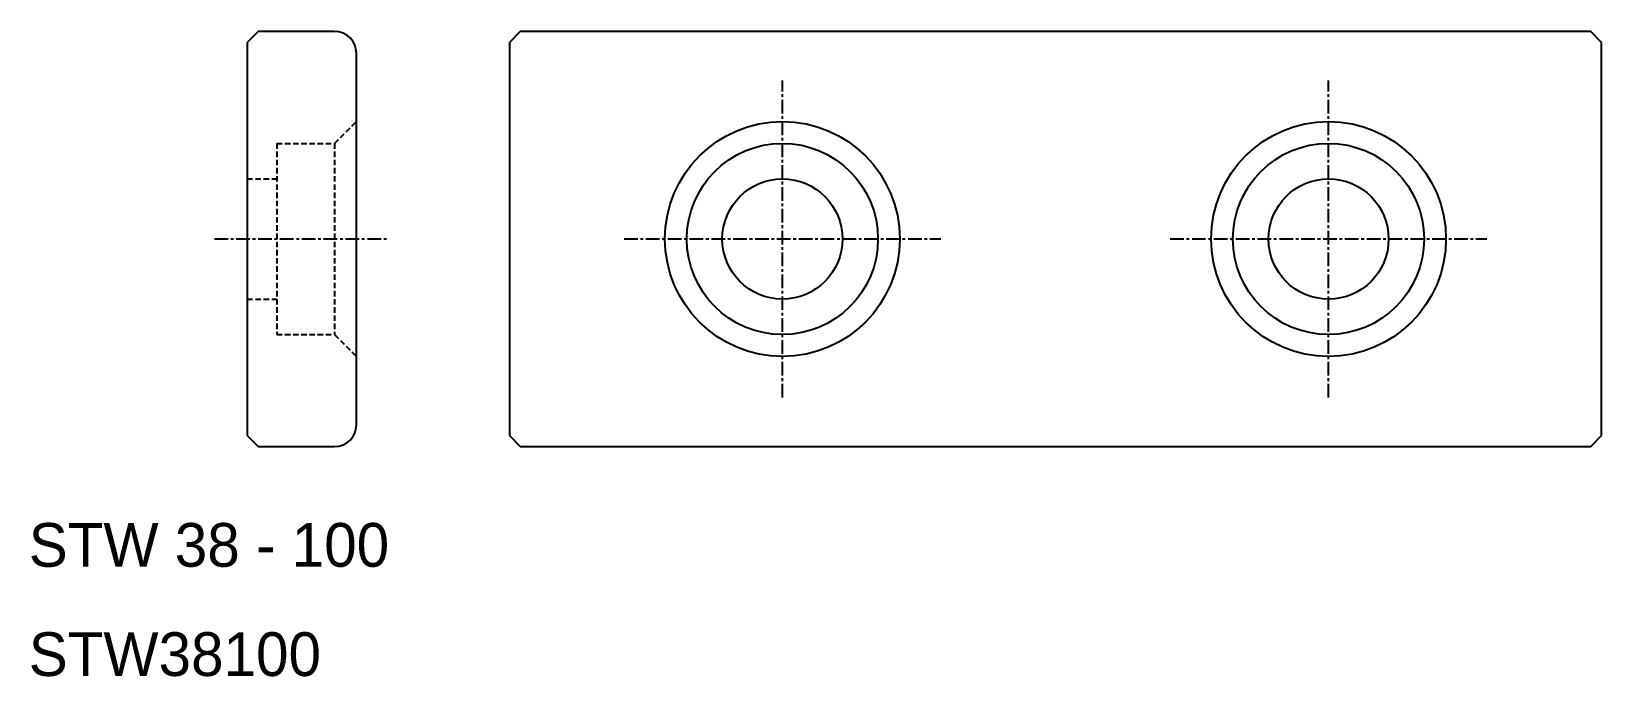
# Model space of a CAD drawing. Extents: x 10 to 154, y 10 to 69.
import ezdxf

# ---------------------------------------------------------------- set-up
doc = ezdxf.new("R2010")
doc.units = 0
doc.linetypes.add('CENTER', pattern=[2, 1.25, -0.25, 0.25, -0.25])
doc.linetypes.add('DASHED', pattern=[0.75, 0.5, -0.25])
doc.layers.get('0').update_dxf_attribs({"linetype": 'CONTINUOUS'})
doc.layers.add('CENTER', color=1, linetype='CENTER')

msp = doc.modelspace()

# ---------------------------------------------------------------- linework, layer by layer
at = {"color": 7, "linetype": 'CONTINUOUS'}
for p, q in [((31, 69), (30, 68)), ((30, 68), (30, 32)), ((38, 69), (31, 69)), ((55, 69), (54, 68)), ((54, 68), (54, 32)), ((153, 69), (55, 69)), ((154, 68), (153, 69)), ((154, 32), (154, 68)), ((40, 33), (40, 67)), ((30, 32), (31, 31)), ((54, 32), (55, 31)), ((153, 31), (154, 32)), ((31, 31), (38, 31)), ((55, 31), (153, 31))]:
    msp.add_line(p, q, dxfattribs=at)
at = {"color": 3, "linetype": 'DASHED'}
for p, q in [((38, 58.75), (40, 60.75)), ((32.7, 58.75), (32.7, 41.25)), ((32.7, 58.75), (38, 58.75)), ((38, 58.75), (38, 41.25)), ((30, 55.5), (32.7, 55.5)), ((30, 44.5), (32.7, 44.5)), ((32.7, 41.25), (38, 41.25)), ((38, 41.25), (40, 39.25))]:
    msp.add_line(p, q, dxfattribs=at)
at = {"color": 7, "linetype": 'CONTINUOUS'}
for centre, radius in [((79, 50), 10.75), ((129, 50), 10.75), ((79, 50), 8.75), ((129, 50), 8.75), ((79, 50), 5.5), ((129, 50), 5.5)]:
    msp.add_circle(centre, radius, dxfattribs=at)
for centre, start, end in [((38, 67), 0, 90), ((38, 33), 270, 0)]:
    msp.add_arc(centre, 2, start, end, dxfattribs=at)
at = {"layer": 'CENTER', "color": 1, "linetype": 'CENTER'}
for p, q in [((79, 35.5), (79, 64.5)), ((129, 35.5), (129, 64.5)), ((27, 50), (43, 50)), ((64.5, 50), (93.5, 50)), ((114.5, 50), (143.5, 50))]:
    msp.add_line(p, q, dxfattribs=at)

# ---------------------------------------------------------------- texts
at = {"color": 7, "linetype": 'CONTINUOUS'}
for s, p in [('STW 38 - 100', (10, 20)), ('STW38100', (10, 10))]:
    msp.add_text(s, height=4, dxfattribs=at).set_placement(p)

doc.saveas('drawing.dxf')
